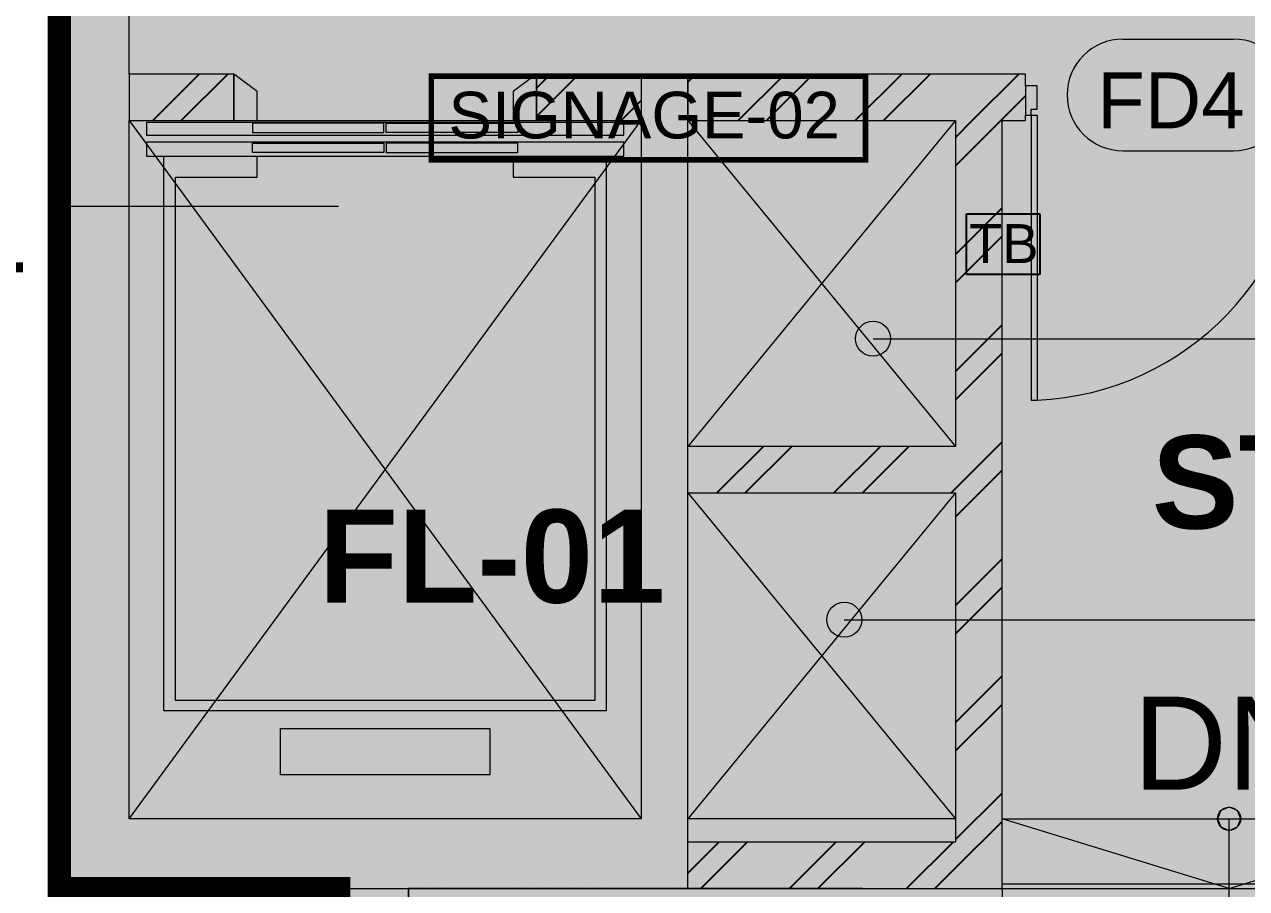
# Model space of a CAD drawing. Header units: millimetres. Extents: x 1706 to 249912, y -487248 to 27192.
# Drawn here: x 43236 to 48486, y -465347 to -461634 of the extents above; entities that cross this region are included whole.
import ezdxf

# ---------------------------------------------------------------- set-up
doc = ezdxf.new("R2010")
doc.units = ezdxf.units.MM
doc.linetypes.add('HIDDEN', pattern=[0.375, 0.25, -0.125])
doc.linetypes.add('Overhead', pattern=[3.96875, 2.38125, -1.5875])
doc.layers.get('0').update_dxf_attribs({"color": 251})
for name, color, linetype, lineweight in [('A-DETL', 251, 'Continuous', 18), ('A-DETL-THIN', 251, 'Continuous', 5), ('A-DOOR', 251, 'Continuous', 5), ('A-DOOR-IDEN', 251, 'Continuous', 5), ('A-FLOR', 251, 'Continuous', 5), ('A-GENM', 251, 'Continuous', 5), ('A-GLAZ-CURT', 251, 'Continuous', 5), ('A-WALL', 251, 'Continuous', 5), ('A-WALL-PATT', 251, 'Continuous', 25), ('G-ANNO-TEXT', 251, 'Continuous', 5), ('L-SITE-WALL', 31, 'Continuous', 5), ('M-FIRE-FHC', 251, 'Continuous', 9), ('McD-Fire', 1, 'Continuous', 13), ('S-STRS', 251, 'Continuous', 5), ('S-STRS-ANNO', 251, 'Continuous', 5), ('S-STRS-IDEN', 251, 'Continuous', 5), ('S-STRS-MBND', 251, 'Overhead', 5)]:
    doc.layers.add(name, color=color, linetype=linetype, lineweight=lineweight)
for name, color, linetype in [('FIRE COMPARTMENTATION', 30, 'Continuous'), ('FIRE DISTANCE', 1, 'HIDDEN'), ('I-ANNO-HTCH', 251, 'Continuous'), ('McD-SIGNAGES', 6, 'Continuous'), ('SINAGES', 6, 'Continuous'), ('TB', 11, 'Continuous')]:
    doc.layers.add(name, color=color, linetype=linetype)
doc.styles.add('Arial', font='arial.ttf', dxfattribs={"height": 300})
doc.styles.add('Arial_4', font='arial.ttf', dxfattribs={"height": 240})
doc.styles.add('Arial_B_1', font='arialbd.ttf', dxfattribs={"height": 450})
doc.styles.add('romand', font='romand.shx')
doc.styles.add('Swis721 Cn BT', font='swissc.ttf', dxfattribs={"height": 395.68567})
doc.dimstyles.new('DIM 200', dxfattribs={"dimtxt": 150, "dimasz": 150, "dimexe": 50, "dimexo": 75, "dimgap": 75, "dimtad": 1, "dimdec": 0, "dimrnd": 5, "dimdsep": 46, "dimtxsty": 'romand', "dimcen": 0, "dimclrd": 7, "dimclre": 7, "dimclrt": 7, "dimadec": 0, "dimazin": 0, "dimtfac": 1, "dimtdec": 0, "dimtmove": 2, "dimatfit": 3, "dimfxl": 1, "dimtolj": 1, "dimtzin": 0, "dimarcsym": 0})
pattern_1 = [(45, (-45658.5, 463347.42), (-251.44717, 251.44717), []), (45, (-45658.5, 463728.42), (-251.44717, 251.44717), [])]

# ---------------------------------------------------------------- blocks, each defined once
blk = doc.blocks.new('TALK BACK')
at = {"color": 30, "extrusion": (0.001095, -0.001644, 0.999998)}
for p, q in [((-173.5, 259.4), (43.4, 405, 0)), ((43.4, 405, 0), (218.6, 144.1, -0.6)), ((1.8, -1.6, -0.6), (-173.5, 259.4)), ((218.6, 144.1, -0.6), (1.8, -1.6, -0.6))]:
    blk.add_line(p, q, dxfattribs=at)
at = {"color": 72, "extrusion": (0.001095, -0.001644, 0.999998), "style": 'Arial'}
blk.add_text('TB', height=167.2, rotation=123.8847, dxfattribs=at).set_placement((171.7, 124.8, -0.6))
blk = doc.blocks.new('zw$5F6D')
at = {"layer": 'SINAGES', "color": 151, "const_width": 24.1}
blk.add_lwpolyline([(-932.4, 0), (932.4, 0), (932.4, -358.8), (-932.4, -358.8)], close=True, dxfattribs=at)
at = {"layer": 'SINAGES', "color": 7, "extrusion": (-7.03685e-08, 2.93977e-07, 1), "insert": (-858.9, -66.6), "char_height": 200.53, "attachment_point": 1, "text_direction": (1, 0, 0), "style": 'Arial'}
blk.add_mtext_dynamic_manual_height_columns('SIGNAGE-02', width=3079.867, gutter_width=10, heights=[0], dxfattribs=at)
blk = doc.blocks.new('System Panel - VISION PANEL - TYPE - 2-2287194-2ND FLOOR PLAN_')
at = {"layer": 'A-GLAZ-CURT'}
for p, q in [((375, 0), (-375, 0)), ((-375, 0), (-375, -12)), ((375, -12), (375, 0)), ((-375, -12), (375, -12))]:
    blk.add_line(p, q, dxfattribs=at)
blk = doc.blocks.new('Lift Assembly_STRETCHER - 24 Person Wide Car-New-601276-2ND FLOOR PLAN_')
at = {"layer": 'A-GENM'}
for p, q in [((-700, 2911.5), (200, 2911.5)), ((-700, 2711.5), (-700, 2911.5)), ((200, 2911.5), (200, 2711.5)), ((200, 2711.5), (-700, 2711.5)), ((-1200, 252.5), (-1200, 2636.5)), ((-1200, 2636.5), (700, 2636.5)), ((700, 2636.5), (700, 252.5)), ((-1150, 342.5), (-1150, 2592.5)), ((-1150, 2592.5), (650, 2592.5)), ((650, 2592.5), (650, 342.5)), ((-800, 342.5), (-1150, 342.5)), ((-800, 252.5), (-800, 342.5)), ((650, 342.5), (300, 342.5)), ((300, 342.5), (300, 252.5)), ((775, 252.5), (-1275, 252.5)), ((-1275, 252.5), (-1275, 192.5)), ((-255, 236.5), (-820, 236.5)), ((-820, 236.5), (-820, 196.5)), ((-255, 196.5), (-255, 236.5)), ((-245, 196.5), (-245, 236.5)), ((-245, 236.5), (320, 236.5)), ((320, 236.5), (320, 196.5)), ((775, 192.5), (775, 252.5)), ((-1275, 192.5), (775, 192.5)), ((775, 162.5), (-1275, 162.5)), ((-1275, 162.5), (-1275, 107.5)), ((-820, 196.5), (-255, 196.5)), ((320, 196.5), (-245, 196.5)), ((775, 107.5), (775, 162.5)), ((-1275, 107.5), (775, 107.5)), ((-820, 151.5), (-255, 151.5)), ((-820, 111.5), (-820, 151.5)), ((-255, 111.5), (-820, 111.5)), ((-255, 151.5), (-255, 111.5)), ((320, 151.5), (-245, 151.5)), ((-245, 151.5), (-245, 111.5)), ((-245, 111.5), (320, 111.5)), ((320, 111.5), (320, 151.5)), ((-800, 100), (-900, 100)), ((-900, 100), (-900, -100)), ((-800, -25), (-800, 100)), ((300, 100), (300, -25)), ((400, 100), (300, 100)), ((400, -100), (400, 100)), ((-889.6, -92.2), (-800, -25)), ((300, -25), (389.6, -92.2)), ((-900, -100), (-889.6, -92.2)), ((389.6, -92.2), (400, -100))]:
    blk.add_line(p, q, dxfattribs=at)
blk = doc.blocks.new('M_Single-Flush2 - FD1 - 1200x2400 - Fire Staircase Entry_Exit-1878316-2ND FLOOR PLAN_')
at = {"layer": 'A-DOOR'}
for p, q in [((549, 76.2), (549, 1300.6)), ((575, 1300.6), (549, 1300.6)), ((575, 76.2), (575, 1300.6)), ((-575, 76.2), (-600, 76.2)), ((-600, 76.2), (-600, -48.8)), ((-575, 50.2), (-575, 76.2)), ((575, 76.2), (549, 76.2)), ((600, 76.2), (575, 76.2)), ((575, 76.2), (575, 50.2)), ((600, -48.8), (600, 76.2)), ((-550, 50.2), (-575, 50.2)), ((-550, -48.8), (-550, 50.2)), ((550, 50.2), (550, -48.8)), ((575, 50.2), (550, 50.2)), ((-600, -48.8), (-550, -48.8)), ((550, -48.8), (600, -48.8))]:
    blk.add_line(p, q, dxfattribs=at)
blk.add_arc((600, 100), 1201.7, 92.4324, 180, dxfattribs=at)
blk = doc.blocks.new('Door Tag_01 - Door Tag_01-913865-2ND FLOOR PLAN_')
at = {"layer": 'A-DOOR-IDEN'}
for p, q in [((-0.904, 1.252), (1.471, 1.252)), ((-0.904, -1.148), (1.471, -1.148))]:
    blk.add_line(p, q, dxfattribs=at)
for centre, start, end in [((-0.904, 0.052), 90, 270), ((1.471, 0.052), 270, 90)]:
    blk.add_arc(centre, 1.2, start, end, dxfattribs=at)
blk = doc.blocks.new('A$Cdfc9e3fe')
at = {"layer": 'A-WALL-PATT'}
for points in [[(-67500, -2000), (-67200, -2000), (-67200, 4000), (-67500, 4000), (-67500, -768)], [(-64800, -1700), (-64800, 1500), (-65000, 1500), (-65000, -1700)], [(-65533, -2000), (-64800, -2000), (-64800, -1700), (-67200, -1700), (-67200, -2000), (-66861.3, -2000)]]:
    blk.add_hatch(color=256, dxfattribs=at).paths.add_polyline_path(points)
h = blk.add_hatch(dxfattribs=at)
h.set_pattern_fill('FP_2', color=256, style=0, pattern_type=2)
h.set_pattern_definition(pattern_1)
h.paths.add_polyline_path([(-67200, 1300), (-66750, 1300), (-66750, 1500), (-67200, 1500), (-67200, 1492.2)])
h.paths.add_polyline_path([(-65450, 1300), (-65000, 1300), (-65000, 1500), (-65450, 1500), (-65450, 1492.2)])
h = blk.add_hatch(dxfattribs=at)
h.set_pattern_fill('FP_2', color=256, style=0, pattern_type=2)
h.set_pattern_definition(pattern_1)
h.paths.add_polyline_path([(-63450, 1300), (-63350, 1300), (-63350, 1500), (-64800, 1500), (-64800, 1300), (-63650, 1300)])
h = blk.add_hatch(dxfattribs=at)
h.set_pattern_fill('FP_2', color=256, style=0, pattern_type=2)
h.set_pattern_definition(pattern_1)
h.paths.add_polyline_path([(-63650, -2000), (-63450, -2000), (-63450, 1300), (-63650, 1300), (-63650, -1800)])
h = blk.add_hatch(dxfattribs=at)
h.set_pattern_fill('FP_2', color=256, style=0, pattern_type=2)
h.set_pattern_definition(pattern_1)
h.paths.add_polyline_path([(-63650, -300), (-63650, -100), (-64800, -100), (-64800, -300), (-64204.6, -300)])
h = blk.add_hatch(dxfattribs=at)
h.set_pattern_fill('FP_2', color=256, style=0, pattern_type=2)
h.set_pattern_definition(pattern_1)
h.paths.add_polyline_path([(-63650, -2000), (-63650, -1800), (-64800, -1800), (-64800, -2000)])
at = {"layer": 'G-ANNO-TEXT'}
h = blk.add_hatch(color=256, dxfattribs=at)
edge = h.paths.add_edge_path()
edge.add_arc((-64004.4, 362.9), 75, 0, 360)
h = blk.add_hatch(color=256, dxfattribs=at)
edge = h.paths.add_edge_path()
edge.add_arc((-64128, -844.8), 75, 0, 360)
at = {"layer": 'S-STRS-ANNO'}
h = blk.add_hatch(color=256, dxfattribs=at)
edge = h.paths.add_edge_path()
edge.add_arc((-62475, -1700), 50, 0, 360)
blk.add_hatch(color=256, dxfattribs=at).paths.add_polyline_path([(-62475, -1750), (-62439.6, -1735.3), (-62425, -1700), (-62439.6, -1664.6), (-62475, -1650), (-62510.3, -1664.6), (-62525, -1700), (-62510.3, -1735.3)])
at = {"layer": 'A-DETL'}
for p, q in [((-67200, -1700), (-65000, 1300)), ((-67200, 1300), (-65000, -1700))]:
    blk.add_line(p, q, dxfattribs=at)
at = {"layer": 'A-DETL-THIN'}
for p, q in [((-64800, 1300), (-63650, -100)), ((-63650, 1300), (-64800, -100)), ((-64800, -300), (-63650, -1700)), ((-63650, -300), (-64800, -1700))]:
    blk.add_line(p, q, dxfattribs=at)
at = {"layer": 'A-FLOR'}
for p, q in [((-66650, 1300), (-65550, 1300)), ((-63650, -1700), (-64800, -1700)), ((-63450, -1700), (-61500, -1700)), ((-66300, -2250), (-66300, -2000)), ((-66000, -3500), (-66000, -2000))]:
    blk.add_line(p, q, dxfattribs=at)
at = {"layer": 'A-WALL'}
for p, q in [((-66750, 1500), (-67200, 1500)), ((-67200, 1500), (-67200, 1300)), ((-66750, 1300), (-66750, 1500)), ((-64800, 1500), (-65450, 1500)), ((-65450, 1500), (-65450, 1300)), ((-65000, 1500), (-65000, -1700)), ((-64800, -2000), (-64800, 1500)), ((-63350, 1500), (-64800, 1500)), ((-64800, 1500), (-64800, 1300)), ((-63350, 1448.8), (-63350, 1500)), ((-63350, 1300), (-63350, 1323.8)), ((-67200, 1300), (-66750, 1300)), ((-65450, 1300), (-65000, 1300)), ((-64800, 1300), (-63650, 1300)), ((-63650, 1300), (-63650, -100)), ((-63450, 1300), (-63350, 1300)), ((-63450, -2000), (-63450, 1300)), ((-63650, -100), (-64800, -100)), ((-64800, -300), (-63650, -300)), ((-63650, -300), (-63650, -1800)), ((-65000, -1700), (-67200, -1700)), ((-63650, -1800), (-64800, -1800)), ((-67200, -2000), (-64800, -2000)), ((-64800, -2000), (-63450, -2000))]:
    blk.add_line(p, q, dxfattribs=at)
at = {"layer": 'G-ANNO-TEXT'}
for p, q in [((-64004.4, 362.9), (-58342.4, 362.9)), ((-64128, -844.8), (-58342.4, -844.8))]:
    blk.add_line(p, q, dxfattribs=at)
for centre in [(-64004.4, 362.9), (-64128, -844.8)]:
    blk.add_circle(centre, 75, dxfattribs=at)
at = {"layer": 'L-SITE-WALL'}
for p, q in [((-67500, 4000), (-67500, -2000)), ((-67200, 1500), (-67200, 4000)), ((-67200, -1700), (-67200, 1300)), ((-67500, -2000), (-67200, -2000))]:
    blk.add_line(p, q, dxfattribs=at)
at = {"layer": 'S-STRS'}
for p, q in [((-63450, -1700), (-61500, -1700)), ((-63450, -1980), (-61500, -1980)), ((-63450, -2000), (-63450, -4050)), ((-63450, -2000), (-61500, -2000))]:
    blk.add_line(p, q, dxfattribs=at)
at = {"layer": 'S-STRS-ANNO'}
for p, q in [((-62510.3, -1664.6), (-62525, -1700)), ((-62475, -1650), (-62510.3, -1664.6)), ((-62439.6, -1664.6), (-62475, -1650)), ((-62425, -1700), (-62439.6, -1664.6)), ((-62475, -2000), (-63450, -1700)), ((-62525, -1700), (-62510.3, -1735.3)), ((-62475, -2000), (-62475, -1700)), ((-62475, -2000), (-61500, -1700)), ((-62439.6, -1735.3), (-62425, -1700)), ((-62510.3, -1735.3), (-62475, -1750)), ((-62475, -1750), (-62439.6, -1735.3)), ((-62475, -3025), (-62475, -2000))]:
    blk.add_line(p, q, dxfattribs=at)
blk.add_circle((-62475, -1700), 50, dxfattribs=at)
at = {"layer": 'S-STRS-MBND'}
for p, q in [((-66000, -2000), (-66000, -4050)), ((-64050, -2000), (-66000, -2000))]:
    blk.add_line(p, q, dxfattribs=at)
at = {"layer": 'A-DOOR', "rotation": 180}
blk.add_blockref('M_Single-Flush2 - FD1 - 1200x2400 - Fire Staircase Entry_Exit-1878316-2ND FLOOR PLAN_', (-62750, 1400), dxfattribs=at)
at = {"layer": 'A-DOOR-IDEN', "xscale": 199.9999999999999, "yscale": 199.9999999999999, "zscale": 199.9999999999999}
blk.add_blockref('Door Tag_01 - Door Tag_01-913865-2ND FLOOR PLAN_', (-62750, 1400), dxfattribs=at)
at = {"layer": 'A-GENM', "rotation": 180}
blk.add_blockref('Lift Assembly_STRETCHER - 24 Person Wide Car-New-601276-2ND FLOOR PLAN_', (-66350, 1400), dxfattribs=at)
at = {"layer": 'A-GLAZ-CURT', "rotation": 270}
blk.add_blockref('System Panel - VISION PANEL - TYPE - 2-2287194-2ND FLOOR PLAN_', (-66285, -2375), dxfattribs=at)
at = {"layer": 'A-DOOR-IDEN', "insert": (-63041.9, 1507.2), "char_height": 240, "width": 833.755, "attachment_point": 1, "style": 'Arial_4'}
blk.add_mtext('FD4', dxfattribs=at)
at = {"layer": 'G-ANNO-TEXT', "char_height": 400, "attachment_point": 1, "style": 'Arial_B_1'}
for s, insert, width in [('ST-02', (-62806.8, -52.8), 1513.586), ('FL-01', (-66386.4, -371.5), 1462.278)]:
    blk.add_mtext(s, dxfattribs=dict(at, insert=insert, width=width))
at = {"layer": 'S-STRS-IDEN', "insert": (-62887.1, -1175), "char_height": 400, "width": 964.381, "attachment_point": 1, "line_spacing_factor": 0.941778, "style": 'Arial'}
blk.add_mtext('DN', dxfattribs=at)
blk = doc.blocks.new('zw$3B71')
at = {"layer": 'I-ANNO-HTCH', "true_color": 0x4554a5, "transparency": 33554523}
h = blk.add_hatch(color=175, dxfattribs=at)
h.dxf.hatch_style = 1
h.paths.add_polyline_path([(-67500, 4248.4), (-61200, 4300), (-61200, -9906), (-66300, -9906), (-66300, -2000), (-67500, -2000)])
at = {"layer": 'FIRE DISTANCE', "linetype": 'Continuous', "ltscale": 100, "const_width": 100}
blk.add_lwpolyline([(-61200, 4300), (-67500, 4248.4), (-67500, -2000), (-66300, -2000), (-66300, -9900), (-61200, -9900)], close=True, dxfattribs=at)
at = {"layer": 'McD-Fire', "color": 1}
blk.add_lwpolyline([(-67500, 4248.4), (-61200, 4300), (-61200, -9906), (-66300, -9906), (-66300, -2000), (-67500, -2000)], close=True, dxfattribs=at)
at = {"layer": 'McD-Fire', "color": 7, "insert": (-70484.1, 1048), "char_height": 400, "width": 2805.465, "attachment_point": 1, "line_spacing_factor": 1.5, "style": 'Swis721 Cn BT', "bg_fill": 2}
blk.add_mtext('Fire Tower-01', dxfattribs=at)
at = {"layer": 'FIRE COMPARTMENTATION', "color": 1, "const_width": 100}
blk.add_lwpolyline([(11752.3, -9912), (7050, -9912), (7050, -20472.7), (-17450, -20472.7), (-17529.2, -9903), (-20879.2, -9897), (-20800, -9900), (-66300, -9900), (-66300, -2000), (-67500, -2000), (-67500, 10496.8), (-63512, 10500), (-63512, 16512), (11752.3, 16512), (11752.3, -9101.5)], close=True, dxfattribs=at)
at = {"layer": 'McD-Fire'}
blk.add_leader([(-66300, 931.1), (-67480.9, 931.1)], dimstyle='DIM 200', override={"dimasz": 300, "dimgap": 75, "dimtad": 0}, dxfattribs=at)

msp = doc.modelspace()

# ---------------------------------------------------------------- block references
msp.add_blockref('A$Cdfc9e3fe', (110885.701, -463347.417))

# ---------------------------------------------------------------- next in the draw order: block references
at = {"layer": 'M-FIRE-FHC'}
msp.add_blockref('zw$3B71', (110885.699, -463347.417), dxfattribs=at)

# ---------------------------------------------------------------- next in the draw order: block references
at = {"layer": 'McD-SIGNAGES'}
msp.add_blockref('zw$5F6D', (45916.5, -461856.762), dxfattribs=at)
at = {"layer": 'TB', "rotation": 236.1153269012852}
msp.add_blockref('TALK BACK', (47285.699, -462447.381), dxfattribs=at)

doc.saveas('drawing.dxf')
